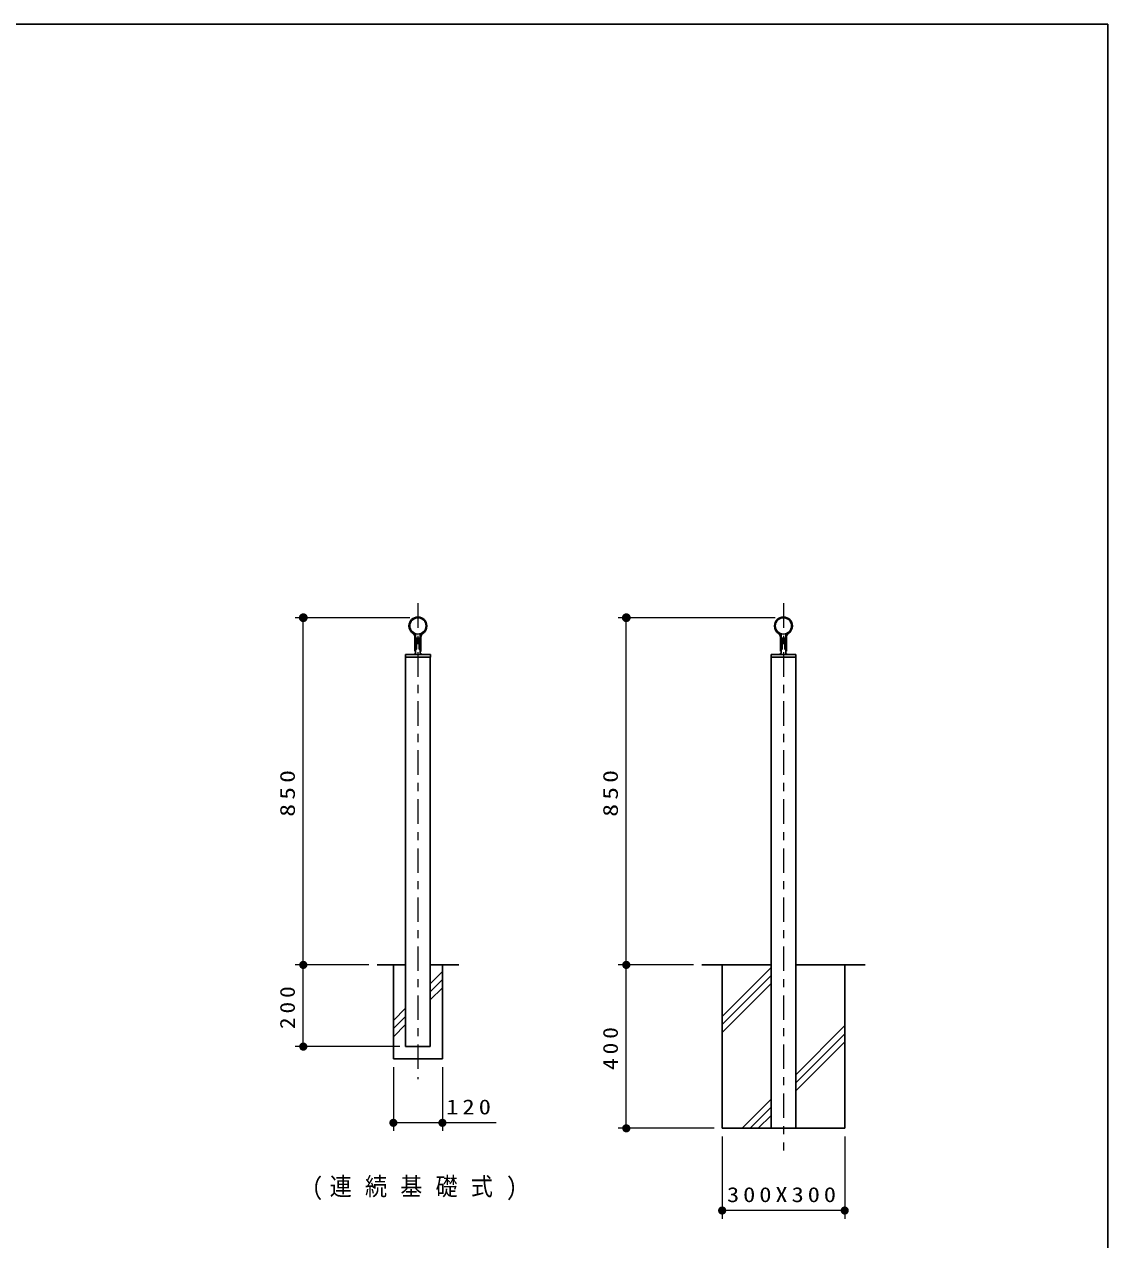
# Model space of a CAD drawing. Units: millimetres on the paper, scale 1:20. Extents: x -365 to 0, y -12 to 257.
# Drawn here: x -132.6 to 0, y 108.2 to 257 of the extents above; entities that cross this region are included whole.
import ezdxf

# ---------------------------------------------------------------- set-up
doc = ezdxf.new("R2010")
doc.units = ezdxf.units.MM
doc.linetypes.add('USER2', pattern=[6, 3, -1, 1, -1])
doc.layers.add('1_20', color=7, linetype='Continuous', lineweight=13)
doc.layers.add('NAKAMURA図枠', color=7, linetype='Continuous', lineweight=13)
doc.styles.add('ＭＳ ゴシック', font='')
doc.styles.get('ＭＳ ゴシック').set_extended_font_data('MS Gothic')

# ---------------------------------------------------------------- blocks, each defined once
blk = doc.blocks.new('filled_dot')
at = {"color": 0, "linetype": 'Continuous', "lineweight": -2, "const_width": 1.25}
blk.add_lwpolyline([(-0.625, 0, 1), (0.625, 0, 1)], format="xyb", close=True, dxfattribs=at)

msp = doc.modelspace()

# ---------------------------------------------------------------- linework, layer by layer
at = {"layer": '1_20', "linetype": 'USER2'}
for p, q in [((-84.425, 186.135), (-84.425, 127.868)), ((-39.683, 186.135), (-39.683, 119.155))]:
    msp.add_line(p, q, dxfattribs=at)
at = {"layer": '1_20'}
for p, q in [((-85.425, 184.366), (-99.451, 184.366)), ((-98.451, 141.866), (-98.451, 184.366)), ((-40.683, 184.366), (-59.918, 184.366)), ((-58.918, 141.866), (-58.918, 184.366)), ((-90.425, 141.866), (-99.451, 141.866)), ((-98.451, 131.866), (-98.451, 141.866)), ((-50.683, 141.866), (-59.918, 141.866)), ((-58.918, 121.866), (-58.918, 141.866)), ((-47.183, 135.553), (-41.183, 141.553)), ((-82.925, 139.553), (-81.425, 141.053)), ((-82.925, 138.563), (-81.425, 140.063)), ((-47.183, 134.563), (-41.183, 140.563)), ((-82.925, 137.573), (-81.425, 139.073)), ((-47.183, 133.573), (-41.183, 139.573)), ((-87.425, 135.053), (-85.925, 136.553)), ((-87.425, 134.063), (-85.925, 135.563)), ((-87.425, 133.073), (-85.925, 134.573)), ((-38.183, 128.431), (-32.183, 134.431)), ((-38.183, 127.441), (-32.183, 133.441)), ((-38.183, 126.451), (-32.183, 132.451)), ((-86.64, 131.866), (-99.451, 131.866)), ((-87.425, 129.366), (-87.425, 121.537)), ((-81.425, 129.366), (-81.425, 121.537)), ((-44.748, 121.866), (-41.183, 125.431)), ((-43.758, 121.866), (-41.183, 124.441)), ((-74.853, 122.537), (-87.425, 122.537)), ((-42.768, 121.866), (-41.183, 123.451)), ((-48.183, 121.866), (-59.918, 121.866)), ((-47.183, 120.866), (-47.183, 110.802)), ((-32.183, 120.866), (-32.183, 110.802)), ((-32.183, 111.802), (-47.183, 111.802))]:
    msp.add_line(p, q, dxfattribs=at)
at = {"layer": '1_20', "color": 3, "lineweight": 25}
for p, q in [((-84.8, 180.302), (-84.8, 182.012)), ((-84.7, 180.252), (-84.7, 182.405)), ((-84.6, 180.516), (-84.6, 181.816)), ((-84.55, 181.866), (-84.3, 181.866)), ((-84.25, 181.816), (-84.25, 180.516)), ((-84.15, 180.252), (-84.15, 182.405)), ((-84.05, 180.302), (-84.05, 182.012)), ((-40.058, 180.302), (-40.058, 182.012)), ((-39.958, 180.252), (-39.958, 182.405)), ((-39.858, 180.516), (-39.858, 181.816)), ((-39.808, 181.866), (-39.558, 181.866)), ((-39.508, 181.816), (-39.508, 180.516)), ((-39.408, 180.252), (-39.408, 182.405)), ((-39.308, 180.302), (-39.308, 182.012)), ((-84.75, 180.252), (-84.7, 180.252)), ((-84.7, 180.416), (-84.6, 180.516)), ((-84.7, 180.116), (-84.7, 180.394)), ((-84.25, 180.516), (-84.15, 180.416)), ((-84.15, 180.116), (-84.15, 180.394)), ((-84.1, 180.252), (-84.15, 180.252)), ((-84.05, 181.216), (-84.05, 180.716)), ((-40.008, 180.252), (-39.958, 180.252)), ((-39.958, 180.416), (-39.858, 180.516)), ((-39.958, 180.116), (-39.958, 180.394)), ((-39.508, 180.516), (-39.408, 180.416)), ((-39.408, 180.116), (-39.408, 180.394)), ((-39.358, 180.252), (-39.408, 180.252)), ((-39.308, 181.216), (-39.308, 180.716)), ((-85.95, 179.516), (-85.95, 179.866)), ((-85.95, 179.866), (-82.9, 179.866)), ((-85.95, 179.516), (-82.9, 179.516)), ((-85.925, 179.516), (-85.925, 131.866)), ((-82.925, 179.516), (-82.925, 131.866)), ((-82.9, 179.866), (-82.9, 179.516)), ((-41.208, 179.516), (-41.208, 179.866)), ((-41.208, 179.866), (-38.158, 179.866)), ((-41.208, 179.516), (-38.158, 179.516)), ((-41.183, 179.516), (-41.183, 121.866)), ((-38.183, 179.516), (-38.183, 121.866)), ((-38.158, 179.866), (-38.158, 179.516)), ((-89.425, 141.866), (-85.925, 141.866)), ((-87.425, 141.866), (-87.425, 130.366)), ((-82.925, 141.866), (-79.425, 141.866)), ((-81.425, 141.866), (-81.425, 130.366)), ((-49.683, 141.866), (-41.183, 141.866)), ((-47.183, 141.866), (-47.183, 121.866)), ((-38.183, 141.866), (-29.683, 141.866)), ((-32.183, 141.866), (-32.183, 121.866)), ((-85.925, 131.866), (-82.925, 131.866)), ((-87.425, 130.366), (-81.425, 130.366)), ((-47.183, 121.866), (-32.183, 121.866))]:
    msp.add_line(p, q, dxfattribs=at)
for centre in [(-84.425, 183.366), (-39.683, 183.366)]:
    msp.add_circle(centre, 1, dxfattribs=at)
for centre, radius, start, end in [((-84.425, 183.366), 1.09, 0, 180), ((-84.375, 183.366), 1.14, 179.99999, 235.66543), ((-84.475, 183.366), 1.14, 304.33457, 0), ((-39.683, 183.366), 1.09, 0, 180), ((-39.633, 183.366), 1.14, 179.99999, 235.66543), ((-39.733, 183.366), 1.14, 304.33457, 0), ((-85.3, 182.012), 0.5, 0, 55.66543), ((-84.55, 181.816), 0.05, 90, 180), ((-84.3, 181.816), 0.05, 0, 90), ((-83.55, 182.012), 0.5, 124.33456, 180), ((-40.558, 182.012), 0.5, 0, 55.66543), ((-39.808, 181.816), 0.05, 90, 180), ((-39.558, 181.816), 0.05, 0, 90), ((-38.808, 182.012), 0.5, 124.33456, 180), ((-84.95, 180.116), 0.25, 270, 0), ((-84.75, 180.302), 0.05, 179.99999, 270), ((-83.9, 180.116), 0.25, 179.99999, 270), ((-84.1, 180.302), 0.05, 270, 0), ((-40.208, 180.116), 0.25, 270, 0), ((-40.008, 180.302), 0.05, 179.99999, 270), ((-39.158, 180.116), 0.25, 179.99999, 270), ((-39.358, 180.302), 0.05, 270, 0)]:
    msp.add_arc(centre, radius, start, end, dxfattribs=at)
at = {"layer": 'NAKAMURA図枠', "color": 20, "lineweight": 25}
for p, q in [((0, 257), (-365, 257)), ((0, 0), (0, 257))]:
    msp.add_line(p, q, dxfattribs=at)

# ---------------------------------------------------------------- block references
at = {"layer": '1_20'}
for p, xscale, yscale, rotation in [((-98.451, 184.366), 0.431, 0.431, 270), ((-58.918, 184.366), 0.431, 0.431, 270), ((-98.451, 141.866), 0.4, 0.4, 270), ((-58.918, 141.866), 0.4, 0.4, 270), ((-98.451, 131.866), 0.4, 0.4, 90), ((-81.425, 122.537), 0.4, 0.4, 180), ((-58.918, 121.866), 0.4, 0.4, 90), ((-32.183, 111.802), 0.4, 0.4, 180)]:
    msp.add_blockref('filled_dot', p, dxfattribs=dict(at, xscale=xscale, yscale=yscale, rotation=rotation))
at = {"layer": '1_20', "xscale": 0.4, "yscale": 0.4}
for p in [(-87.425, 122.537), (-47.183, 111.802)]:
    msp.add_blockref('filled_dot', p, dxfattribs=at)

# ---------------------------------------------------------------- texts
at = {"layer": '1_20', "char_height": 1.833, "attachment_point": 8, "rotation": 90, "style": 'ＭＳ ゴシック'}
for s, insert in [('\\T1.33;\\W1.25;850', (-99.451, 163.116)), ('\\T1.33;\\W1.25;850', (-59.918, 163.116)), ('\\T1.33;\\W1.15;200', (-99.451, 136.866)), ('\\T1.33;\\W1.15;400', (-59.918, 131.866))]:
    msp.add_mtext(s, dxfattribs=dict(at, insert=insert))
at = {"layer": '1_20', "style": 'ＭＳ ゴシック'}
for s, insert, char_height, attachment_point in [('\\T1.33;\\W1.2;120', (-77.978, 123.537), 1.833, 8), ('\\T1.6;\\W0.9;(連続基礎式)', (-84.425, 114.458), 2.199, 5), ('\\T1.32;\\W1.2;300X300', (-39.683, 112.802), 1.833, 8)]:
    msp.add_mtext(s, dxfattribs=dict(at, insert=insert, char_height=char_height, attachment_point=attachment_point))

doc.saveas('drawing.dxf')
